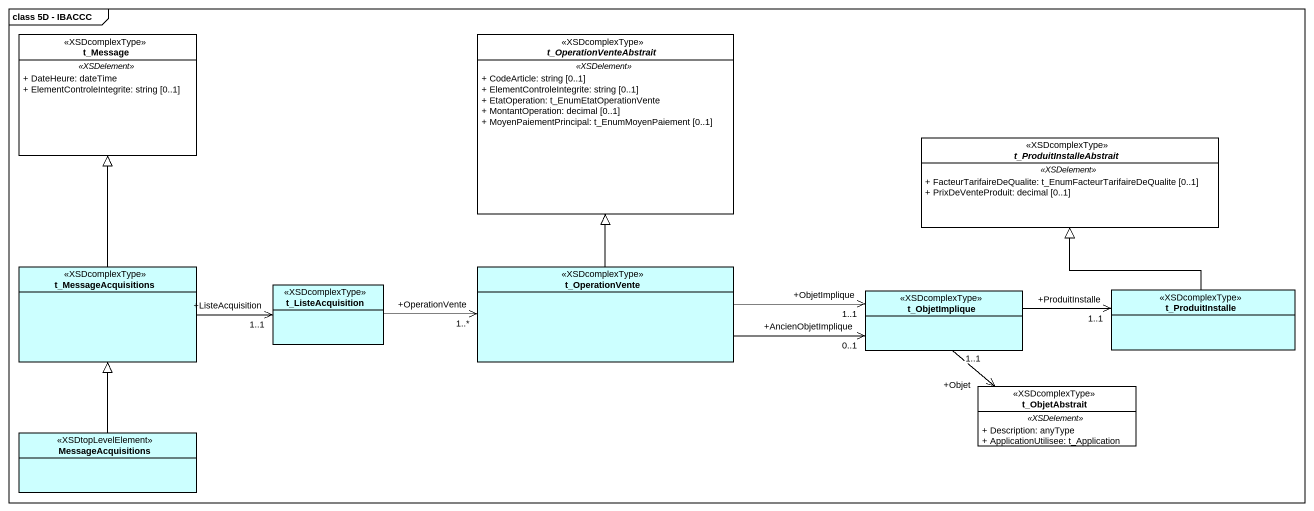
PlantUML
@startuml
mainframe class 5D - IBACCC
hide circle
hide empty members
skinparam classAttributeIconSize 0
class t_Message <<XSDcomplexType>> {
  .. <<XSDelement>> ..
  + DateHeure: dateTime
  + ElementControleIntegrite: string [0..1]
}
abstract class t_OperationVenteAbstrait <<XSDcomplexType>> {
  .. <<XSDelement>> ..
  + CodeArticle: string [0..1]
  + ElementControleIntegrite: string [0..1]
  + EtatOperation: t_EnumEtatOperationVente
  + MontantOperation: decimal [0..1]
  + MoyenPaiementPrincipal: t_EnumMoyenPaiement [0..1]
}
abstract class t_ProduitInstalleAbstrait <<XSDcomplexType>> {
  .. <<XSDelement>> ..
  + FacteurTarifaireDeQualite: t_EnumFacteurTarifaireDeQualite [0..1]
  + PrixDeVenteProduit: decimal [0..1]
}
class t_MessageAcquisitions <<XSDcomplexType>> #CCFFFF
class t_ListeAcquisition <<XSDcomplexType>> #CCFFFF
class t_OperationVente <<XSDcomplexType>> #CCFFFF
class t_ObjetImplique <<XSDcomplexType>> #CCFFFF
class t_ProduitInstalle <<XSDcomplexType>> #CCFFFF
class t_ObjetAbstrait <<XSDcomplexType>> {
  .. <<XSDelement>> ..
  + Description: anyType
  + ApplicationUtilisee: t_Application
}
class MessageAcquisitions <<XSDtopLevelElement>> #CCFFFF
t_MessageAcquisitions -up-|> t_Message
t_MessageAcquisitions -right-> "+ListeAcquisition\n1..1" t_ListeAcquisition
t_ListeAcquisition -right-> "+OperationVente\n1..*" t_OperationVente
t_OperationVente -up-|> t_OperationVenteAbstrait
t_OperationVente -right-> "+ObjetImplique\n1..1" t_ObjetImplique
t_OperationVente -right-> "+AncienObjetImplique\n0..1" t_ObjetImplique
t_ObjetImplique -right-> "+ProduitInstalle\n1..1" t_ProduitInstalle
t_ObjetImplique --> "+Objet\n1..1" t_ObjetAbstrait
t_ProduitInstalle -up-|> t_ProduitInstalleAbstrait
MessageAcquisitions -up-|> t_MessageAcquisitions
@enduml
